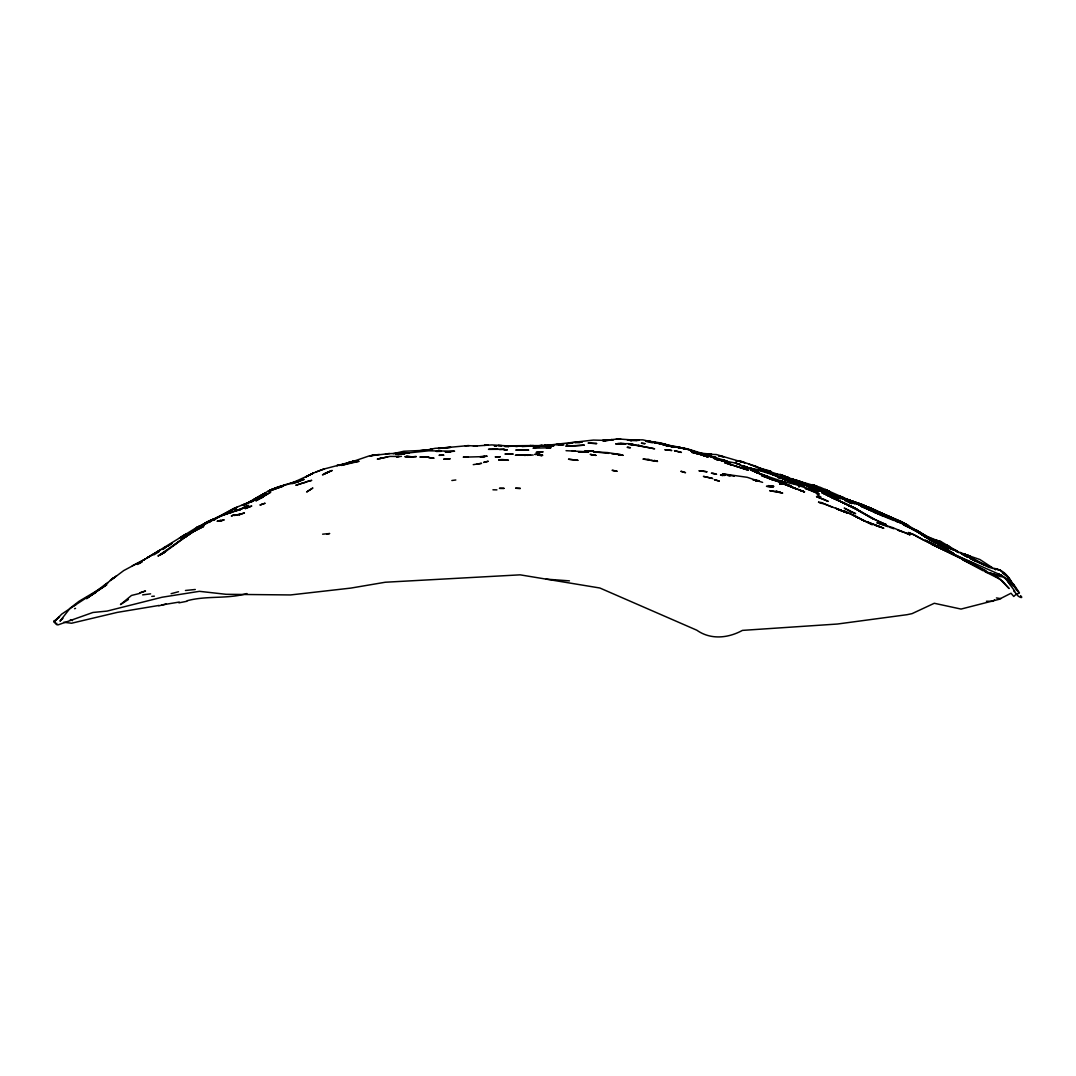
<?xml version="1.0" encoding="UTF-8"?>
<svg xmlns="http://www.w3.org/2000/svg" width="1076" height="1076" viewBox="0 0 1076 1076"><rect width="100%" height="100%" fill="white"/><g stroke="black" fill="none" stroke-linecap="round" stroke-linejoin="round"><path stroke-width="1.5" d="M56.853 623.367L56.019 623.717L53.8 621.377L59.543 616.952L53.988 621.524M54.177 621.686L61.762 614.087L75.952 604.631M56.665 619.184L59.234 616.696M62.933 618.337L59.974 621.148L70.169 608.142L79.046 601.282L103.498 586.797M75.212 605.102L87.116 597.328M217.123 517.798L222.974 514.933L216.626 517.838L218.024 517.085M139.974 561.954L145.65 558.874L123.727 570.576L90.088 595.848M994.506 599.897L992.718 601.309L986.436 601.242M188.206 534.947L164.857 552.082L157.957 556.05L191.595 532.647L203.633 526.473L193.667 531.383L195.671 530.051L184.399 537.623L195.065 530.549M172.456 546.326L178.939 541.336M113.37 577.852L110.33 580.193M216.263 517.96L236.949 507.361L218.71 517.206M116.504 575.862L112.442 578.821L115.509 576.601M95.751 592.096L89.187 596.629M103.673 585.882L107.869 582.923M166.767 546.635L162.718 549.473L163.633 548.868M188.972 534.463L190.264 533.562L185.664 536.749M93.666 593.562L106.793 584.739L96.8 591.208L100.176 588.989M74.688 605.331L73.935 605.815M261.428 495.269L268.314 490.992L280.701 486.177L268.314 490.992L275.106 488.168L271.703 489.472M261.011 497.758L270.735 492.176L255.846 500.865L263.001 496.91L259.572 498.39M153.828 554.88L159.261 551.571M164.857 552.082L160.23 554.893L164.857 552.082L162.664 553.414M240.069 509.674L247.655 505.33L239.518 509.863L226.189 513.655L231.3 512.445L227.305 513.602M179.275 538.242L197.11 527.213L206.686 522.452L191.259 532.122L208.018 521.51L215.442 518.39M143.323 560.192L160.741 549.89L157.378 551.759M260.473 495.915L257.433 497.758L263.728 493.978L253.99 499.264L265.234 492.983L244.373 504.684L252.578 500.461L247.695 503.017L250.6 501.389L248.744 502.452M157.499 552.378L158.374 551.827M181.4 536.803L185.758 534.207L147.493 557.624L158.401 551.194M93.114 594.234L95.777 592.62M217.218 517.96L220.741 515.834L205.973 522.479L198.186 527.59C204.077 525.182 208.502 520.031 215.079 518.834L209.793 520.784L194.447 529.634L197.513 527.119L202.745 525.33L201.373 525.949L210.829 520.502M128.421 599.48L120.485 604.564L131.487 595.458L139.584 593.441M137.594 564.47L140.929 562.546M212.308 520.286L214.541 519.022M139.84 562.963L142.113 561.672M53.8 621.377L56.853 624.752L58.144 624.847L92.913 612.473L107.075 611.087L162.072 597.234L199.437 591.329L226.068 594.302L290.507 594.947L350.884 588.088L385.289 582.237L520.152 574.84L599.87 588.007L696.791 630.2C710.698 640.018 728.102 638.229 742.44 630.388L837.41 624.026L907.041 614.692L912.044 613.643L934.291 603.273L961.043 609.07L998.985 599.345L1011.023 593.239L1013.767 596.467L1016.632 593.831C1016.941 596.736 1024.742 599.534 1020.532 595.633M209.833 521.658L211.205 520.918M247.561 503.124L249.269 502.196L242.06 505.37L252.524 500.905L233.842 508.37L212.537 520.138L216.33 518.457M146.524 558.148L149.873 556.346M138.831 563.42L142.314 561.564M88.326 596.844L91.783 595.041M138.992 562.412L132.294 565.801M316.008 472.001L324.427 468.921C310.076 473.332 297.447 482.209 282.679 485.747L284.293 485.276L272.053 489.405M242.234 508.518L248.704 505.438L238.872 510.037L241.051 509.109L219.934 516.238L227.439 513.508L223.647 514.826L225.973 513.992M241.051 509.109L234.77 510.454L238.832 509.836M205.139 524.146L201.696 525.801L207.399 523.111M297.527 481.739L301.724 479.748M298.24 481.671L299.679 481.012L294.622 482.788M1017.708 593.817L1018.784 593.333M298.859 481.51L304.172 479.371L284.266 484.953L269.941 490.965L282.396 486.339M215.187 519.452L213.061 520.367L214.501 519.842M344.939 463.944L353.816 461.254M247.467 503.043L249.04 502.398M347.131 463.07L353.789 461.174M171.111 593.683L178.522 591.733M347.346 463.379L369.041 455.968L389.566 453.521M348.032 463.084L353.587 461.295L351.691 461.725M140.62 592.728L145.516 590.993L139.638 592.876M323.136 469.244L353.399 461.348L348.019 463.097L351.22 461.886M292.551 483.635L294.044 483.07M342.854 464.563L354.004 461.241M275.51 487.912L279.061 486.581M215.079 518.834L209.793 520.784M290.802 483.823L295.281 482.223M212.133 520.044L216.047 518.672M74.567 608.693L75.562 608.343M166.121 604.066L158.871 605.815M381.146 458.255L377.299 459.089L389.902 456.412L399.263 456.48L396.694 456.722M343.621 464.402L346.553 463.541M393.238 453.668L403.823 451.248L424.267 450.346M295.254 482.72L297.702 482.021M142.624 594.88L150.6 593.844M186.847 601.282L178.898 602.856M342.289 464.657L339.249 465.424L344.831 464.106L336.734 465.572L341.065 464.94M380.003 458.497L387.642 456.923M602.896 440.447L612.822 439.748M282.127 486.419L274.905 488.854L282.558 486.352M246.955 593.548C227.359 599.251 206.942 595.405 187.184 600.731M605.586 440.73L612.405 439.734M326.741 534.126L329.686 533.535L322.612 534.18M343.54 464.321L346.633 463.729M558.067 445.02L562.842 444.307M185.449 590.482L195.281 589.487M158.979 605.438L117.324 612.379L71.567 623.233L63.74 622.264M161.575 604.994L179.288 602.049M432.418 449.365L425.76 450.266L435.148 448.315L450.763 447.334L438.201 448.544L442.223 448.127M432.256 449.378L429.27 449.781L431.624 449.526M451.853 480.515L455.82 479.977M379.357 454.435L373.224 455.188M563.03 444.28L558.592 444.872M590.119 451.18L593.548 450.763L584.268 451.301L591.127 451.046M408.557 452.929L395.807 454.26L428.638 450.804L454.597 451.207L445.276 452.028M567.59 443.702L566.258 443.863L571.921 443.124M354.529 461.079L357.071 460.77M538.188 446.042L553.185 445.558M404.092 453.964L395.538 454.475M540.408 446.056L593.401 440.071L605.654 440.407L602.452 440.568L620.57 438.726L616.306 439.075M409.418 452.821L385.531 453.816M554.019 445.451L549.419 445.962L554.1 445.518M424.764 450.279L416.156 451.113L431.463 449.539M546.756 448.114L549.123 447.845M473.252 464.657L481.577 463.312L476.789 464.254M522.142 446.58L532.835 445.908L528.37 445.935M560.529 444.092L563.34 443.783L555.418 444.684M621.565 443.433L618.108 443.81L628.492 443.648L651.289 448.114L635.512 445.276M571.934 442.734L578.323 442.034M559.762 444.173L563.34 443.783L556.184 444.59M549.823 445.921L552.93 445.585L549.459 445.935M482.478 456.708L487.159 456.197L480.03 456.735L484.765 456.493L483.608 456.56M578.431 452.149L588.76 451.88L566.043 450.683M477.273 446.042L473.44 446.177L491.84 444.899L510.898 446.096L506.635 446.271L504.133 445.854L530.616 445.599M575.552 442.747L581.228 442.169M551.719 445.706L552.93 445.585M546.46 448.141L550.845 447.697L533.037 448.194L535.445 448.342M619.13 443.581L615.66 443.931L624.9 443.85M617.906 438.927L638.324 440.38L632.459 440.151M549.984 447.791L550.845 447.697M521.497 454.785L515.377 455.269L533.212 455.014M581.43 442.169L577.825 442.505M468.1 456.95L463.245 457.179L481.214 456.681M487.549 445.034L484.348 445.329L488.087 444.98M636.683 440.313L639.346 440.071L635.889 440.366M540.999 445.518L553.979 445.491L548.02 445.531L550.455 445.76M535.485 445.921L549.069 445.814L544.51 445.208M509.042 446.258L516.628 446.15M510.414 446.338L514.153 446.029M514.906 446.163L529.876 445.935L526.124 446.042M396.506 456.749L401.456 456.345M548.679 446.056L551.773 445.8M580.462 442.276L579.157 442.384L582.304 442.155M517.812 449.956L526.043 450.185L515.794 450.077L520.461 449.849L516.816 450.024M539.991 446.042L544.16 445.989M464.455 457.071L466.863 456.883M711.572 453.964L704.605 454.166L716.374 454.543L745.009 462.895L741.606 461.55M611.329 439.815L605.129 440.38L612.069 439.613L603.582 440.622L613.185 440.003M541.134 445.962L545.545 445.639L529.89 445.612L533.535 445.572M151.77 596.373L154.379 596.171M518.027 455.027L522.869 454.892L516.682 455.161L530.562 455.148L527.079 455.296L528.424 455.282M548.747 445.289L552.365 445.087L547.98 445.343L552.365 445.087M538.834 445.679L542.344 445.464L539.937 445.612M539.426 446.231L543.837 445.975L543.071 446.015M518.793 449.902L528.733 450.104L519.452 449.876M571.168 446.163L584.389 445.141L565.801 446.136L573.79 446.015L566.689 446.069L569.365 446.204M499.587 449.553L504.294 449.297L488.491 449.311L495.875 449.257M442.734 448.1L439.237 448.288L468.006 445.612L476.735 446.096M630.872 440.514L636.669 440.622M549.513 445.249L553.118 445.074M563.878 444.845L560.623 444.872L562.075 444.805M403.836 453.87L400.729 454.005L404.67 454.166M465.114 445.8L469.015 445.679M622.614 443.554L617.503 443.635L623.3 443.81M710.187 454.045L699.077 453.036M524.254 455.39L525.707 455.35M560.623 444.872L562.896 444.832M538.35 446.056L541.537 446.002M436.372 451.342L441.187 451.301L436.372 451.342L437.354 451.328M494.368 446.002L496.803 445.989L494.61 445.881M584.201 451.88L587.59 451.893M492.942 489.795L496.91 489.876M619.964 443.5L620.771 443.514M546.178 579.144L569.446 580.865M738.069 460.958L735.755 460.905L739.373 460.864L742.857 462.344L739.656 461.416M784 483.985L779.656 483.891L783.879 483.985L804.337 491.866L784 483.985L779.562 483.541L783.664 483.985L796.227 488.867L788.13 485.518M407.481 456.775L404.845 456.681L412.417 456.843L406.365 456.264L409.647 456.668M534.355 446.513L538.054 446.661L537.287 446.634M755.15 480.421L759.064 480.663M646.044 441.052L655.93 442.68M645.708 440.703L661.323 443.056L668.734 445.504L656.871 442.666L665.546 444.442M571.961 450.696L575.31 450.992M647.712 459.412L649.433 459.654L642.964 459.062L657.544 461.443L650.899 460.286M545.586 446.042L536.628 445.827L543.568 445.948M547.388 445.948L544.698 445.72L547.065 446.015M768.224 471.032L805.951 483.756L793.644 479.708L799.172 481.402M721.566 459.882L727.309 461.241L687.443 448.853L678.055 447.374L688.062 449.243L678.041 447.481M765.063 470.414L767.713 470.656M630.966 439.828L642.856 439.855L649.769 441.429M559.09 444.711L561.39 444.939M755.325 480.434L759.252 481.187L753.361 479.923L759.279 481.335L747.201 477.3L722.534 473.83L734.209 476.238M682.83 448.369L685.224 448.625L675.809 446.675L685.641 449.055M728.6 475.538L730.322 475.726L727.591 475.431M677.799 447.334L683.637 448.463M647.591 441.389L649.85 441.644M677.006 447.266L681.942 448.141M675.163 447.024L672.258 446.675L675.822 447.118M621.78 443.446L624.631 443.823M740.207 460.999L756.468 466.594L785.319 479.479L777.531 476.386L782.884 478.699L804.633 485.532L791.828 482.72L807.054 485.854L827.31 493.615L822.064 491.53M513.427 446.083L517.126 446.594M668.747 446.056L665.856 445.639L668.694 446.123M793.456 481.766L817.451 487.953L846.382 499.641L838.352 496.318M801.459 484.846L793.94 483.474L798.257 484.375M650.482 447.912L654.611 448.826L649.675 447.791M628.693 444.361L632.096 444.872M645.6 441.362L647.913 441.725M650.415 442.411L652.769 442.774M796.442 482.68L793.738 482.008L811.358 486.769M650.967 441.779L670.227 446.15L669.541 446.015L668.801 445.881L680.288 447.387L662.413 444.106M793.348 481.671L799.065 482.895L782.629 478.511L796.469 481.954M608.626 453.373L593.266 451.772L607.711 452.592L620.677 454.65L611.881 453.87M670.63 446.419L673.764 446.944L671.384 446.5M996.416 597.933L1000.855 598.659M798.311 483.245L801.095 483.702L797.8 483.016M725.964 461.779L726.798 462.021L711.747 456.977L691.801 452.324L701.754 454.637L694.423 453.009M654.02 442.276L647.779 441.227L655.486 442.613L647.026 440.864L653.28 442.236L650.469 441.671M715.648 458.954L713.361 458.174L727.497 461.994L724.565 461.16L728.452 462.169L715.594 459.183L736.334 463.231L740.248 464.603L735.392 463.11L758.634 472.001M654.316 442.317L651.908 441.873L660.758 443.742M666.555 445.841L667.281 445.975M695.715 452.324L696.885 452.539M623.448 443.473L625.707 443.89M719.454 460.084L723.395 460.81L719.884 460.111M704.659 455.175L716.32 457.582L706.999 455.578M673.011 446.809L670.187 446.271L674.477 447.186M633.993 444.966L630.617 444.321L634.746 445.114M722.79 460.111L725.224 460.595L717.88 459.6M764.848 476.036L755.513 471.53L763.825 475.404L763.059 475.175L767.82 476.641L760.705 473.951L782.144 481.362L781.445 481.147L795.702 484.577L818.446 491.961M745.076 467.011L759.387 470.36L749.299 468.181M753.335 479.909L759.252 481.187M717.679 459.681L718.566 459.869L715.405 459.183M683.085 448.383L685.385 448.867M741.673 465.962L744.162 466.486L743.139 466.217M660.395 443.675L663.744 444.388M654.531 442.37L661.296 443.89L657.046 442.962M715.997 459.317L718.566 459.869M792.232 481.16L780.073 477.448L783.947 479.076L782.884 478.699L767.403 472.162L756.105 469.459L774.464 475.269M744.39 466.809L752.662 468.773L745.668 467.347M691.236 450.965L692.393 451.221M769.259 470.911L770.86 471.261L759.764 468.087M798.513 486.729L799.414 486.93M668.425 445.666L661.848 444.025M781.418 475.834L788.183 477.677L784.417 476.56M753.213 479.829L755.581 480.353M678.526 447.36L681.377 448.006M709.286 456.036L712.783 456.91L697.974 453.13L699.118 453.426M670.94 445.962L664.538 444.052M805.144 488.41L811.829 489.983M720.355 460.246L730.698 463.164M655.647 442.626L652.836 441.954L661.713 443.917M783.153 476.184L784.74 476.574M793.738 482.008L799.441 483.42M784.269 476.466L786.475 477.018M724.565 461.16L725.48 461.389M806.045 488.571L808.923 489.311M805.749 488.504L808.049 489.082M775.581 473.736L778.163 474.408M801.486 485.101L804.31 485.841M767.403 472.162L762.279 470.804M792.756 479.358L801.526 482.061L796.375 480.367M851.385 501.698L855.756 502.842M786.717 476.937L781.58 475.498L788.52 477.556L783.301 476.022M796.63 483.918L802.01 485.33M784.713 479.815L787.255 480.501M857.357 503.178L875.904 510.602M794.021 479.694L797.787 480.703L790.873 478.551M809.636 487.71L813.981 488.867M784.808 482.075L785.601 482.29L781.445 481.147M766.919 472.297L768.035 472.606M941.016 541.605L935.044 539.977L941.016 541.605L958.662 552.055M740.866 467.71L744.175 468.625L724.565 462.667L748.439 470.225L736.495 466.446M765.13 471.369L769.192 472.485L765.413 471.396M698.109 453.628L701.754 454.637M760.53 468.733L758.23 468.1L761.969 469.176M812.124 489.997L809.811 489.365L817.585 491.692M803.18 485.585L798.957 484.402L800.073 484.738M671.814 446.553L673.993 447.172M848.17 500.501L879.912 512.714L863.288 505.855L869.22 508.168M857.68 503.299L862.105 504.55L851.856 500.972L864.485 505.451L858.661 503.433M808.332 486.594L825.628 492.162L807.108 486.191L811.385 487.562M800.974 481.752L799.145 481.228L820.168 487.28L844.283 497.959L839.051 496.009L842.091 497.018M819.414 490.71L820.598 491.06M888.077 526.729L876.873 522.748L892.434 527.496L910.094 534.92L906.127 532.876M747.026 467.32L750.887 468.517M792.353 481.604L788.183 480.38L792.124 481.55M937.626 540.69L919.899 533.656M728.963 464.133L732.11 465.074L728.304 463.931M857.209 503.218L862.817 505.101M748.614 464.012L760.907 468.759L753.711 465.545M759.535 469.244L761.028 469.687M692.863 451.113L697.194 452.418L689.353 449.929L708.331 456.762M687.846 449.674L690.133 450.373M815.433 489.311L818.325 490.185M844.942 498.686L850.645 500.515L841.513 497.556L861.069 504.173M846.476 500.071L852.098 501.779M797.034 483.77L799.791 484.617M762.602 482.384L756.024 480.273L759.212 481.349M798.096 484.106L802.266 485.384L801.176 485.047M704.35 455.74L701.902 454.946L708.143 456.897L705.695 456.116M749.098 468.02L745.399 466.876L752.877 469.647M702.749 455.215L707.295 456.627M879.079 526.554L866.543 521.618L883.813 528.235L879.079 526.554L879.805 526.823M793.106 479.506L818.917 489.19M843.651 498.296L838.137 496.238L847.135 499.372M784.565 479.694L789.73 481.322L781.943 478.659M782.951 483.191L791.25 485.989L769.259 478.618L786.569 484.254M823.14 489.903L815.864 487.428L821.539 489.392M832.676 494.14L829.246 493.064L834.788 494.812L828.547 492.768M795.46 483.554L787.376 480.743M898.231 521.914L902.549 523.487L895.138 520.986L899.361 522.371M962.98 553.75L979.886 559.52L995.703 569.85M966.248 554.826L970.027 556.077L963.289 553.642L970.323 556.628L959.886 552.27M796.859 480.663L816.523 487.939L807.807 484.644M853.214 501.752L851.129 500.905L866.341 506.487L863.92 505.532M821.876 489.957L800.974 481.967L806.327 483.958M898.137 530.239L906.705 533.171M839.038 509.782L841.62 510.67L820.598 502.384L832.69 507.361M831.197 494.18L837.222 496.466M779.226 478L780.705 478.511L777.76 477.462M1001.783 575.431L997.963 573.831L1005.159 578.027L1014.856 591.235M854.236 502.828L852.394 502.169L864.31 506.446L844.687 499.372L848.493 500.676M889.502 527.253L893.833 528.746M703.462 455.525L693.764 452.512L700.893 454.368M835.944 496.87L840.45 498.766L815.057 488.571L839.24 498.215L822.521 491.113L837.989 497.677L827.995 493.454M858.312 504.281L854.357 502.815L868.13 508.45L858.177 504.2M897.599 530.051L902.441 531.732M832.918 494.731L835.393 495.606M820.49 489.486L822.494 490.199M831.358 493.602L840.221 497.004M845.238 499.641L840.827 498.053L844.458 499.466M878.742 514.005L874.371 512.324L901.19 522.6L918.635 532.19M853.295 502.183L864.754 506.419M883.046 515.525L860.397 505.989L882.764 515.942L877.169 513.265M840.827 498.053L845.063 499.573M982.926 564.362L989.584 566.743L970.189 558.471L976.107 561.457L971.91 559.359M872.3 518.511L886.261 524.577L877.532 521.134L881.849 522.949M861.513 504.617L858.231 503.433L862.495 505.007M898.204 521.9L901.015 522.909M893.752 520.475L884.136 516.507M711.747 456.977L712.514 457.26M854.25 502.183L856.362 502.949M991.278 567.294L982.052 563.972L984.876 565.142L962.052 553.938M996.201 568.935C1006.248 570.872 1010.606 580.677 1015.731 588.343M859.684 504.362L853.927 502.223M747.188 467.118L743.26 465.666M851.6 512.163L855.622 513.642L844.216 508.101L851.6 512.163L847.969 509.997M787.524 477.408L789.636 478.188M831.613 494.166L834.909 495.404L830.887 493.776M702.601 455.04L706.972 456.722M760.275 469.418L764.121 470.898M934.614 540.932L936.887 541.82L925.306 536.05M841.23 496.749L854.99 502.438M690.913 451.18L691.855 451.543M837.747 509.351L837.047 509.082L844.768 511.907L836.415 508.571L847.861 513.239L835.702 508.154M953.47 549.58L927.445 536.695L901.459 521.752L879.388 512.122L896.093 519.775L892.219 518L893.779 518.699M762.252 475.014L770.053 478.067L765.345 476.238L767.928 477.273M956.564 551.706L959.16 552.728M960.465 553.225L964.701 554.893M821.728 490.158L814.505 487.213L818.446 488.881M974.264 560.623L990.054 567.711M754.142 470.145L757.679 471.57M965.71 555.377L969.839 557.018M815.124 487.347L819.159 488.948M936.591 542.331L940.034 543.716M882.939 513.79L900.061 521.309L872.219 508.948L878.15 511.423M831.56 494.799L828.278 493.48L837.115 497.354M849.973 506.07L847.606 505.101L855.985 509.069M943.652 545.398L946.033 546.366M699.925 453.682L691.505 450.508L701.942 454.543M870.376 508.168L867.162 506.85L875.891 510.858L872.797 509.284M861.163 519.452L872.367 524.711L853.201 515.122L864.163 520.784L856.119 516.803M941.325 544.241L956.537 550.67M861.876 506.567L874.6 512.136L866.234 508.356M927.377 537.973L933.484 540.502M866.96 507.28L872.905 509.755M856.254 503.528L840.706 497.327M779.965 477.61L781.163 478.107L774.935 475.417M984.553 571.396L1000.129 579.291L1009.1 588.532L1002.536 581.188L995.609 576.158L962.67 559.708L983.235 570.805M763.879 470.225L768.829 472.377L761.378 469.499L768.829 472.377M953.336 554.463L931.87 544.402L956.685 556.144L952.596 554.086M880.195 512.741L867.888 506.823L885.023 515.135L865.575 506.123L875.851 510.454M854.088 507.724L845.386 503.918L858.298 509.984M773.577 474.893L767.632 472.324M944.499 545.519L950.955 548.262L947.109 546.635M846.597 504.335L821.997 492.835L846.597 504.335L842.226 502.438M961.729 558.175L965.683 560.421L957.505 556.386L985.966 570.899L924.768 540.596L933.08 544.59L928.978 542.492M849.435 502.6L851.883 503.568L844.956 500.676M843.947 503.017L831.882 497.65L852.649 506.904L873.47 518.874L852.542 507.159L870.914 517.758M780.638 478.134L774.653 475.31M792.165 487.213L796.2 488.948M886.436 515.431L888.897 516.493M965.051 554.987L982.63 563.891L971.816 558.108M947.902 547.805L951.709 549.459M962.818 553.965L967.028 555.821M870 507.98L873.551 509.54M823.839 490.777L827.834 492.539M826.032 492.512L824.915 492.014L829.179 493.992M933.309 544.348L937.519 546.366L925.225 540.152L933.578 544.469M986.934 565.909L992.798 568.518M759.656 473.749L754.868 471.584L766.852 476.924L755.392 471.839M762.481 470.225L763.879 470.858M820.194 489.271L822.225 490.185M987.486 566.164L974.358 559.533M70.384 619.628L72.509 620.596M986.127 572.096L987.163 572.567M787.403 477.757L790.941 479.371M936.053 546.164L940.209 548.074M900.706 522.99L903.41 524.241M962.764 554.18L972.045 558.686M881.607 522.869L868.709 516.332M771.25 473.427L773.711 474.798L766.448 471.154L771.263 473.561M958.38 551.961L949.597 547.805L957.29 551.45M839.643 501.026L840.423 501.403L827 495.095L856.873 509.109L853.376 507.361M767.565 471.772L772.514 474.099M948.924 547.805L954.103 550.24M773.55 474.758L777.302 476.52L768.735 472.337L773.738 474.772M756.226 471.853L759.306 473.305L755.513 471.53M892.434 518.699L895.635 520.219M938.164 544.375L940.881 545.693L932.69 541.295M929.287 542.654L954.372 555.041M986.665 565.855L989.638 567.294M871.237 508.302L874.519 509.916M855.151 515.996L843.786 510.777L858.191 517.758L854.573 515.673M879.267 512.284L881.621 513.44M873.591 509.446L877.747 511.504M883.302 514.584L886.503 516.157L880.84 513.279M972.193 558.767L966.436 555.889M955.892 550.899L952.004 548.962L954.6 550.266M962.226 558.471L949.772 552.687L958.259 557.072M787.619 477.583L791.048 479.291M968.844 557.086L969.691 557.516L967.176 556.225M962.011 554.288L968.212 557.395L964.19 555.351M950.135 552.862L954.237 554.974M907.471 524.94L898.985 520.569L908.695 525.586M911.13 528.276L913.806 529.876L903.437 524.765L919.254 532.055L953.524 553.414L941.554 546.877M938.326 544.456L948.01 549.352L932.986 541.188M904.795 524.967L907.566 526.433M911.278 528.397L919.429 532.849M1001.743 575.404L952.825 553.844L960.317 558.054L952.341 553.36L956.887 556.05M857.142 509.567L861.19 511.759M851.17 506.54L850.457 506.164L854.075 508.154M859.415 511.1L863.557 513.4M914.6 529.849L913.349 529.123L931.695 540.367M918.406 532.338L912.946 529.231L917.667 531.88M931.991 541.336L934.721 542.936M946.369 544.685L949.651 546.595M937.465 544.523L940.182 546.11M817.087 494.745L820.921 496.977M934.156 541.349L937.169 543.111M920.706 533.602L928.077 538.296M927.068 537.408L926.207 536.884L931.103 539.91M999.241 578.444L995.609 576.158M923.733 535.713L926.167 537.247M918.917 532.607L917.061 531.45L922.509 534.947M922.226 534.705L926.221 537.22M928.265 538.982L930.942 540.677M925.118 536.561L929.126 539.116L921.15 533.911L923.154 535.243M927.539 538.054L931.332 540.488M910.861 528.101L914.802 530.643M925.656 537.301L921.903 534.772L925.831 537.449M1016.793 590.051L1006.221 575.647L1002.079 572.069L1007.19 576.4L1014.668 586.891M1002.993 572.849L1006.221 575.647M1013.686 590.993L1016.739 594.194M1008.185 577.341L1009.584 578.834L1004.217 573.118M1008.333 580.233L1012.516 584.698L1001.191 575.162L1013.686 584.349L1019.456 592.863M1011.79 584.255L1013.484 586.407M1007.849 581.39L1010.351 584.9M1013.592 585.398L1009.96 580.26L1014.13 586.205M1016.376 589.366L1018.084 591.84M263.351 494.947L260.513 497.354L265.301 493.817L263.351 494.947M93.451 593.562L86.699 598.579L93.451 593.562M172.241 543.124L168.233 545.909L172.241 543.124M187.143 535.323L183.888 537.623L191.743 532.405L187.143 535.323M266.323 493.75L261.952 496.83L250.197 502.304L266.323 493.75M165.341 547.254L163.162 548.747L166.35 546.595L165.341 547.254M309.713 489.943L306.633 491.988L312.874 488.006L309.713 489.943M203.848 525.532L198.925 527.778L203.848 525.532M306.902 476.305L305.597 477.152L313.25 473.09L306.902 476.305M185.987 536.171L181.387 538.982L185.987 536.171M211.784 520.542L208.609 522.573L213.129 519.748L211.784 520.542M262.369 494.92L257.406 497.744L262.369 494.92M202.934 525.021L197.11 527.213L202.934 525.021M260.5 498.013L259.06 498.78L262.463 497.273L260.5 498.013M270.264 490.454L268.718 491.275L273.707 488.786L270.264 490.454M262.342 496.13L258.966 497.825L262.342 496.13M247.87 507.361L245.234 508.652L251.757 506.043L247.87 507.361M327.279 472.472L322.464 474.879L332.175 470.454L324.656 473.655L329.659 471.409L327.279 472.472M302.396 483.097L295.819 485.263L305.988 482.142L302.396 483.097M244.373 512.902L239.208 514.745L244.373 512.902M261.334 504.483L259.935 505.074L265.126 503.245L261.334 504.483M350.763 462.707L341.415 465.397L359.088 461.281L350.763 462.707M232.672 515.431L231.313 515.982L234.985 514.745L232.672 515.431M252.201 501.403L246.996 503.124L252.201 501.403M221.938 520.475L220.419 521.013L224.211 519.829L221.938 520.475M311.569 480.394L306.404 481.792L311.569 480.394M244.319 504.496L242.638 505.034L246.108 503.931L244.319 504.496M484.873 462.048L483.635 462.438L488.289 461.268L484.873 462.048M235.94 515L234.474 515.458L239.787 514.274L235.94 515M218.589 520.918L217.11 521.322L220.97 520.3L218.589 520.918M352.605 461.496L348.18 462.707L352.605 461.496M371.005 455.646L370.036 455.861L374.192 455.081L371.005 455.646M449.956 458.833L443.89 459.156L449.956 458.833M540.838 451.92L536.13 452.391L543.124 451.839L540.838 451.92M506.002 453.951L504.953 454.045L513.185 454.059L506.002 453.951M416.21 456.574L411.274 456.87L416.21 456.574M539.722 454.059L534.906 454.408L539.722 454.059M595.996 443.541L588.074 443.07L596.776 443.541L595.996 443.541M504.819 449.607L503.702 449.674L507.374 449.916L504.819 449.607M500.098 456.816L495.39 456.897L500.098 456.816M539.627 446.634L531.49 446.177L539.627 446.634M520.313 488.437L515.646 488.248L520.313 488.437M508.397 460.286L498.726 459.882L508.397 460.286M494.166 448.934L493.158 448.948L497.879 449.055L494.166 448.934M442.774 455.242L438.995 455.296L443.877 455.215L442.774 455.242M450.629 451.88L445.921 451.745L450.629 451.88M502.196 459.64L500.878 459.654L504.362 459.721L502.196 459.64M427.454 457.112L419.896 457.018L428.719 457.112L427.454 457.112M504.025 488.383L499.546 488.343L504.025 488.383M723.623 456.789L718.768 455.847L723.623 456.789M508.329 446.446L504.738 446.419L509.029 446.527L508.329 446.446M501.82 445.679L498.121 445.545L501.82 445.679M702.05 470.911L698.929 470.763L707.093 471.826L702.05 470.911M539.385 454.906L538.013 454.825L542.775 455.256L539.385 454.906M669.084 449.997L664.833 449.741L671.76 450.521L669.084 449.997M577.825 460.313L568.585 459.237L577.825 460.313M644.86 443.648L641.511 443.231L644.86 443.648M724.82 475.377L720.987 475L724.82 475.377M538.74 455.135L537.354 455.014L542.143 455.646L538.74 455.135M641.511 445.962L638.162 445.37L641.511 445.962M595.902 455.363L592.688 454.892L595.902 455.363M777.047 491.772L769.69 490.683L782.696 493.077L777.047 491.772M628.102 447.414L627.133 447.307L630.455 447.75L628.102 447.414M633.697 444.644L630.28 444.294L634.477 444.765L633.697 444.644M622.991 455.309L618.525 454.798L622.991 455.309M770.793 486.755L766.475 486.285L773.16 487.226L770.793 486.755M433.789 458.147L428.799 457.556L433.789 458.147M722.05 475.35L720.517 475.162L723.193 475.484L722.05 475.35M713.845 473.507L711.37 473.171L716.576 474.287L713.845 473.507M772.501 486.191L768.52 485.653L773.886 486.379L772.501 486.191M628.061 440.017L627.241 439.882L631.437 440.649L628.061 440.017M613.845 470.589L612.083 470.306L617.18 471.315L613.845 470.589M591.423 454.597L590.199 454.381L594.598 455.229L591.423 454.597M655.835 460.81L654.127 460.501L657.234 461.2L655.835 460.81M710.106 477.892L703.422 476.386L712.662 478.484L710.106 477.892M682.789 471.718L680.826 471.301L685.533 472.7L682.789 471.718M778.674 491.84L775.89 491.221L780.261 492.216L778.674 491.84M675.271 450.911L674.477 450.723L681.404 452.418L675.271 450.911M661.283 444.038L660.489 443.85L663.905 444.805L661.283 444.038M835.312 495.081L833.308 494.543L838.796 496.453L835.312 495.081M993.215 573.925L989.059 572.755L997.775 575.31L993.215 573.925M719.198 481.106L714.424 479.681L719.198 481.106M813.819 485.168L811.963 484.63L816.993 486.217L813.819 485.168M669.649 445.921L667.483 445.262L669.729 445.948M770.282 473.117L766.273 471.88L771.371 473.467L770.282 473.117M811.223 490.374L806.26 488.746L819.266 494.126L811.223 490.374M880.558 526.984L875.77 525.438L880.558 526.984M754.343 471.221L750.443 469.903L758.029 473.131L754.343 471.221M970.404 562.022L962.469 558.686L974.587 563.958L970.404 562.022M804.498 491.84L800.342 490.427L804.498 491.84M999.523 570.132L994.453 568.41L1001.245 570.778L999.523 570.132M768.923 478.336L761.445 475.471C769.071 478.094 753.052 472.714 772.555 479.735L768.923 478.336M781.337 474.933L779.71 474.368L784.982 476.224L781.337 474.933M824.068 499.479L816.496 496.682L828.211 501.376L824.068 499.479M822.333 503.501L818.567 502.169L822.333 503.501M1001.272 576.642L997.344 575.176L1001.272 576.642M912.73 534.153L908.386 532.486L916.9 536.225L912.73 534.153M762.292 469.244L758.593 467.778L763.664 469.782L762.292 469.244M854.505 503.662L850.121 501.887L854.505 503.662M902.468 523.111L898.231 521.376L906.57 525.169L902.468 523.111M827.054 490.293L825.117 489.405L830.094 491.759L827.054 490.293M905.723 525.249L904.58 524.725L909.785 527.482L905.723 525.249M901.89 523.003L900.087 522.102L905.817 525.061L901.89 523.003M920.397 538.242L916.335 536.184L924.351 540.475L920.397 538.242M754.841 471.006L754.115 470.629L758.499 473.09L754.841 471.006M949.153 552.109L944.701 549.298L949.153 552.109M919.94 533.024L915.945 530.791L921.325 533.817L919.94 533.024M931.372 540.717L928.736 539.184L931.453 540.771M919.2 531.786L915.73 529.742L928.413 537.583L919.2 531.786"/></g></svg>
